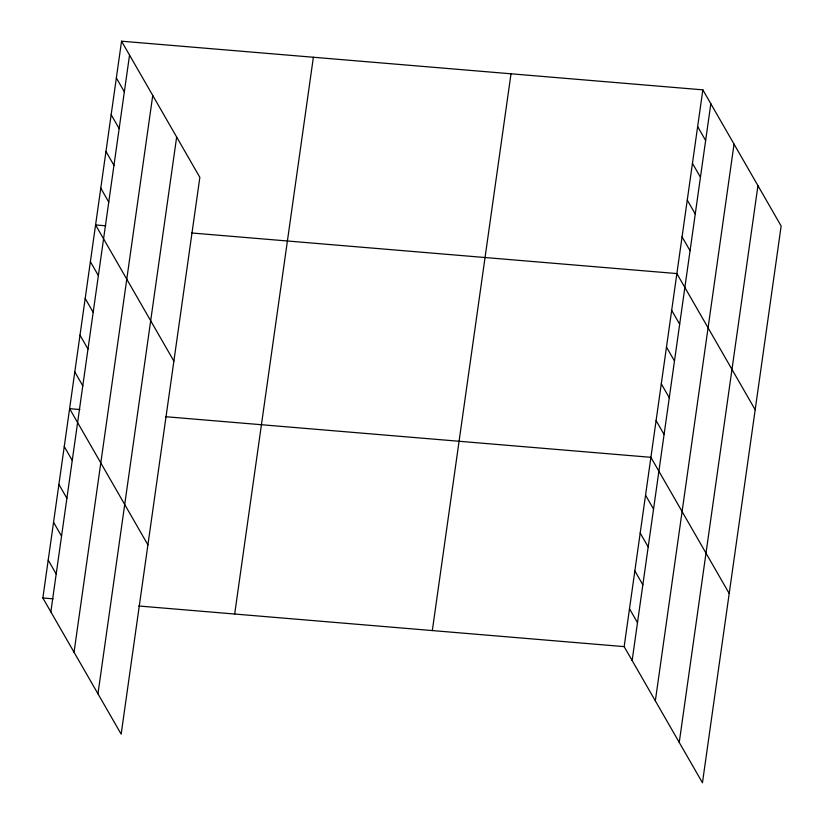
<?xml version="1.0" encoding="UTF-8"?>
<svg xmlns="http://www.w3.org/2000/svg" width="824" height="824" viewBox="0 0 824 824"><rect width="100%" height="100%" fill="white"/><g stroke="black" fill="none" stroke-linecap="round" stroke-linejoin="round"><path stroke-width="1.24" d="M121.55 41.2L199.851 177.376L121.159 734.153L42.848 597.977L121.55 41.2L702.841 89.847L781.152 226.023L702.45 782.8L624.149 646.624L702.841 89.847M50.841 611.882L129.543 55.095M74.047 652.227L152.749 95.45M97.953 693.808L176.655 137.021M234.675 614.034L313.377 57.258M432.322 630.576L511.014 73.789M632.142 660.518L710.834 103.742M655.337 700.874L734.04 144.097M679.244 742.445L757.946 185.668M105.812 225.797L95.584 224.942L173.885 361.108M191.498 232.965L676.875 273.578L755.175 409.755M79.835 409.528L69.607 408.673L147.908 544.849M165.521 416.697L650.898 457.32L729.209 593.496M42.848 597.977L53.076 598.832M138.762 606L624.149 646.624M697.65 126.597L705.643 140.492M692.459 163.337L700.452 177.242M687.268 200.088L695.25 213.983M682.066 236.838L690.059 250.733M671.684 310.329L679.676 324.234M666.482 347.079L674.475 360.974M661.291 383.829L669.284 397.724M656.1 420.57L664.092 434.475M645.553 495.183L653.545 509.077M640.197 533.046L648.189 546.94M634.851 570.898L642.844 584.803M629.495 608.761L637.488 622.666M116.359 77.95L124.352 91.845M111.158 114.691L119.15 128.595M105.966 151.441L113.959 165.346M100.775 188.191L108.768 202.086M90.383 261.682L98.375 275.587M85.191 298.432L93.184 312.327M80 335.183L87.993 349.077M74.799 371.923L82.791 385.828M64.262 446.536L72.244 460.431M58.906 484.399L66.898 498.293M53.55 522.262L61.543 536.156M48.204 560.114L56.197 574.019"/></g></svg>
